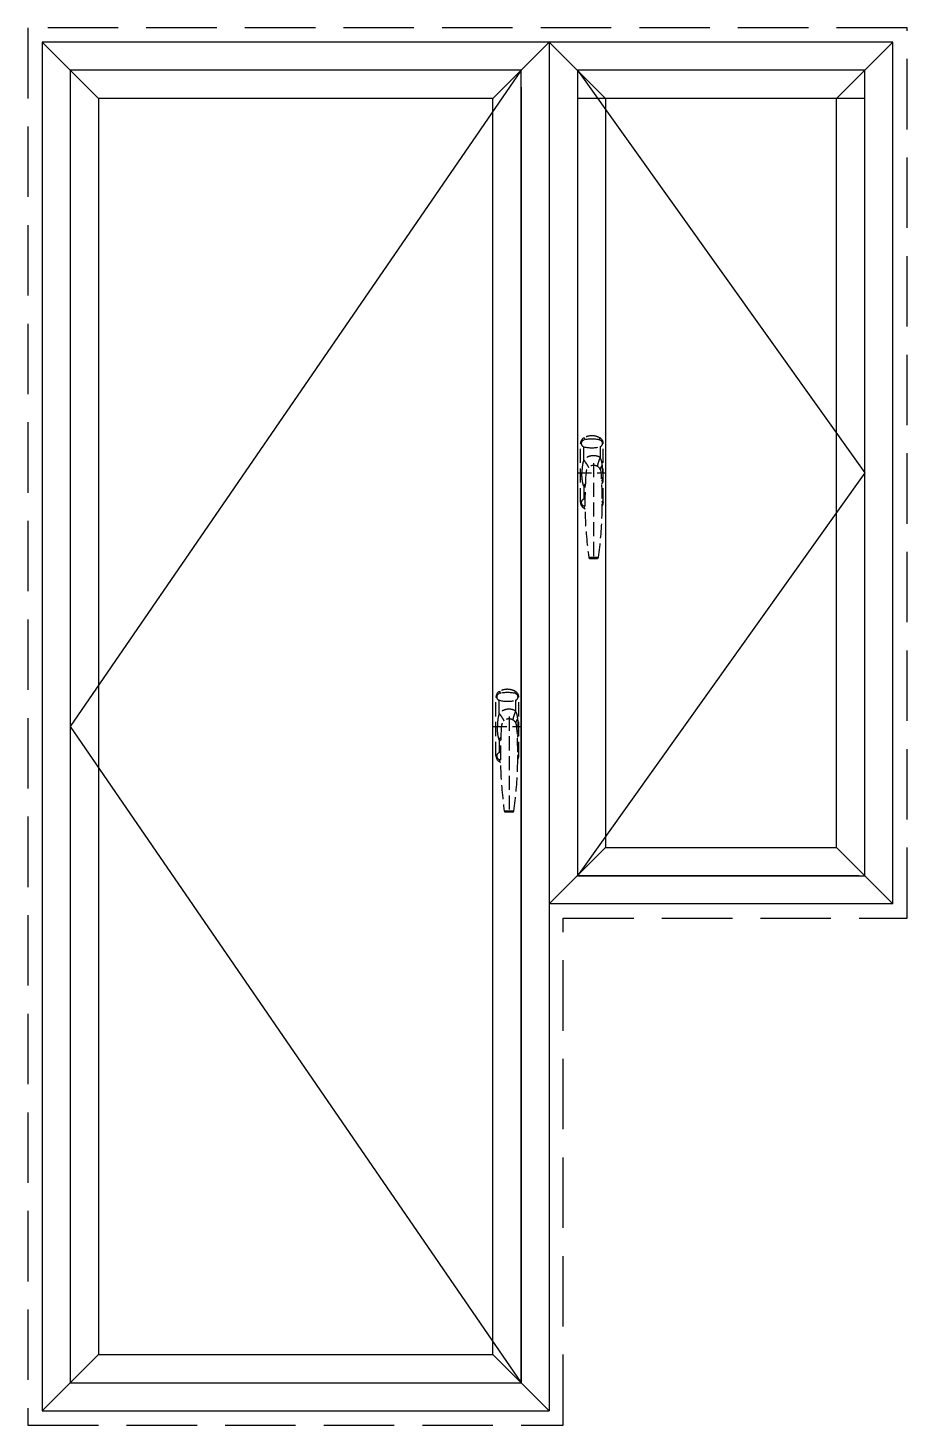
# Model space of a CAD drawing. Header units: millimetres. Extents: x 0 to 1560, y 0 to 2480.
import ezdxf

# ---------------------------------------------------------------- set-up
doc = ezdxf.new("R2010")
doc.units = ezdxf.units.MM
doc.linetypes.add('DASH', pattern=[0.35, 0.25, -0.1])
for name, color, linetype in [('Sunac_Gridline_Glass', 134, 'Continuous'), ('Sunac_HardWare', 13, 'Continuous'), ('Sunac_Wall', 2, 'DASH')]:
    doc.layers.add(name, color=color, linetype=linetype)

# ---------------------------------------------------------------- blocks, each defined once
blk = doc.blocks.new('zs')
at = {"layer": 'Sunac_HardWare', "linetype": 'DASH', "ltscale": 100}
for p, q in [((-44.5, -52), (-44.5, 52)), ((-4, -52), (-4, 52)), ((-38.8, 23.2), (-38.8, 46.6)), ((-9.7, 46.6), (-9.7, 27.5)), ((-50, 0), (0, 0)), ((-21.2, 17.6), (-21.2, -151.5)), ((-21.2, 4.5), (-21.2, -6.9)), ((-38.8, -23.2), (-38.8, -46.6)), ((-12.8, -150.2), (-29.7, -150.2)), ((-28.2, -151.5), (-14.3, -151.5))]:
    blk.add_line(p, q, dxfattribs=at)
for centre, radius, start, end in [((-32.5, 52), 12, 117.2796, 180), ((-37, 52.5), 6.15, 103.4197, 256.5803), ((-24.2, -0.9), 61.1, 76.5803, 103.4197), ((-24.2, 36), 30, 62.7204, 117.2796), ((-16, 52), 12, 0, 62.7204), ((-11.5, 52.5), 6.15, 283.4197, 76.5803), ((-24.2, 105.9), 61.1, 256.5803, 283.4197), ((674.3, -51.1), 710.9, 175.7976, 188.0138), ((-21.2, 0), 13.5, 4.2024, 175.7976), ((-716.7, -51.1), 710.9, 351.9862, 4.2024), ((-37, -52.5), 6.15, 103.4197, 256.5803), ((-24.2, -105.9), 61.1, 101.671, 103.4197), ((-32.5, -52), 12, 180, 242.7204), ((-24.2, 0.9), 61.1, 256.5803, 258.3531), ((-24.2, -36), 30, 242.7204, 245.8599), ((-11.5, -52.5), 6.15, 335.9077, 23.8655), ((-16, -52), 12, 327.1977, 0), ((-28.2, -150), 1.5, 188.0138, 270), ((-14.3, -150), 1.5, 270, 351.9862)]:
    blk.add_arc(centre, radius, start, end, dxfattribs=at)
for points in [[(-44.5, 52), (-44.4, 52.2), (-44.1, 52.4), (-43.7, 52.6), (-43.1, 52.8)], [(-38, 62.7), (-38, 62.5), (-38, 62.1), (-37.8, 61.6), (-37.5, 60.8), (-37.4, 60.4)], [(-37.4, 60.4), (-37.2, 59.9), (-36.7, 58.9)], [(-11.1, 60.4), (-11.3, 59.9), (-11.8, 58.9)], [(-10.5, 62.7), (-10.4, 62.5), (-10.5, 62.1), (-10.7, 61.6), (-11, 60.8), (-11.1, 60.4)], [(-4, 52), (-4.1, 52.2), (-4.3, 52.4), (-4.8, 52.6), (-5.4, 52.8)], [(-9.7, 27.5), (-11.7, 28.6), (-13.7, 29.4), (-15.8, 30), (-18, 30.5), (-20.1, 30.7), (-22.3, 30.7), (-24.5, 30.5), (-26.7, 30.1), (-28.9, 29.5), (-31, 28.6), (-33.1, 27.6), (-35.1, 26.3), (-37, 24.8), (-38.8, 23.2)], [(-9.7, 27.5), (-11, 24.3), (-12.1, 21.2), (-13.1, 18.3), (-13.8, 15.7), (-14.3, 13.5), (-14.5, 11.7)], [(-5.7, 13.8), (-6, 15.8), (-6.3, 17.7), (-6.6, 19.4), (-7, 21.1), (-7.5, 22.6), (-8, 24), (-8.5, 25.3), (-9.1, 26.4), (-9.7, 27.5)], [(-38.8, 23.2), (-39.4, 21.4), (-39.9, 19.5), (-40.4, 17.4), (-40.8, 15.3), (-41.1, 13.1), (-41.4, 10.8), (-41.6, 8.6), (-41.8, 6.4), (-41.9, 4.2), (-42, 2.1), (-42, 0)], [(-38.8, -23.2), (-39.4, -21.4), (-39.9, -19.5), (-40.4, -17.4), (-40.8, -15.3), (-41.1, -13.1), (-41.4, -10.8), (-41.6, -8.6), (-41.8, -6.4), (-41.9, -4.2), (-42, -2.1), (-42, 0)], [(-38.8, 23.2), (-36.9, 20.5), (-35.1, 18), (-33.5, 15.6), (-32.2, 13.4), (-31.1, 11.5), (-30.4, 9.9)], [(-5.7, 13.8), (-7.3, 11.9), (-8.4, 10.1), (-9, 8.4), (-9.2, 6.8), (-8.9, 5.4)], [(-4.9, 0), (-4.9, 1.9), (-5, 4), (-5.1, 6.2), (-5.2, 8.6), (-5.4, 11.1), (-5.7, 13.8)], [(-4.9, 0), (-4.9, -1.9), (-5, -4), (-5.1, -6.2), (-5.2, -8.6), (-5.4, -11.1), (-5.7, -13.8)], [(-44.5, -52), (-44.4, -52.2), (-44.1, -52.4), (-43.7, -52.6), (-43.1, -52.8)], [(-38, -62.7), (-38, -62.5), (-38, -62.1), (-37.8, -61.6), (-37.5, -60.8), (-37.4, -60.4)], [(-37.4, -60.4), (-37.2, -59.9), (-36.7, -58.9)], [(-4, -52), (-4.1, -52.2), (-4.3, -52.4), (-4.8, -52.6), (-5.4, -52.8)]]:
    blk.add_spline(points, degree=3, dxfattribs=at)
for points, knots in [([(-38.8, -23.2), (-38.2, -22.3), (-37.2, -21), (-36.2, -19.6), (-35.9, -19.2)], [0, 0, 0, 0, 2.20078, 3.297346, 3.297346, 3.297346, 3.297346]), ([(-36.2, -25.6), (-36.5, -25.3), (-37.4, -24.6), (-38.2, -23.7), (-38.8, -23.2)], [18.819968, 18.819968, 18.819968, 18.819968, 19.570774, 21.20105, 21.20105, 21.20105, 21.20105]), ([(-5.7, -13.8), (-5.8, -14.5), (-5.9, -15.8), (-6.2, -17.6), (-6.5, -18.7), (-6.6, -19.2)], [0, 0, 0, 0, 1.320348, 2.58877, 3.659728, 3.659728, 3.659728, 3.659728])]:
    blk.add_open_spline(points, degree=3, knots=knots, dxfattribs=at)
blk.add_open_spline([(-5.7, -13.8), (-6.1, -13.3), (-6.5, -12.9), (-6.9, -12.4)], degree=3, dxfattribs=at)

msp = doc.modelspace()

# ---------------------------------------------------------------- linework, layer by layer
at = {"layer": 'Sunac_Gridline_Glass', "ltscale": 10}
for p, q in [((25, 2455), (125, 2355)), ((925, 2455), (1025, 2355)), ((1535, 2455), (1435, 2355)), ((1025, 1025), (925, 925)), ((1435, 1025), (1535, 925)), ((125, 125), (25, 25)), ((825, 125), (925, 25))]:
    msp.add_line(p, q, dxfattribs=at)
at = {"layer": 'Sunac_Gridline_Glass', "lineweight": -3}
for points in [[(1535, 925), (1535, 2455), (25, 2455), (25, 25), (925, 25)], [(875, 2405), (75, 2405), (75, 75), (875, 75)], [(1485, 975), (1485, 2355), (975, 2355)]]:
    msp.add_lwpolyline(points, dxfattribs=at)
at = {"layer": 'Sunac_Gridline_Glass', "elevation": 0}
for points in [[(875, 2405), (925, 2455)], [(925, 2455), (925, 25)], [(925, 2455), (925, 1025)], [(875, 2405), (75, 1240), (875, 75)], [(875, 2405), (825, 2355)], [(875, 2375), (875, 75)], [(975, 2375), (975, 975)], [(975, 2375), (975, 975)], [(1475, 975), (975, 975)], [(1475, 975), (975, 975)], [(1535, 925), (925, 925)]]:
    msp.add_lwpolyline(points, dxfattribs=at)
for points in [[(875, 2405), (75, 2405), (75, 75), (875, 75)], [(825, 2355), (125, 2355), (125, 125), (825, 125)]]:
    msp.add_lwpolyline(points, close=True, dxfattribs=at)
at = {"layer": 'Sunac_Gridline_Glass'}
for points in [[(1485, 2405), (975, 2405), (975, 975), (1485, 975)], [(1435, 2355), (1025, 2355), (1025, 1025), (1435, 1025)]]:
    msp.add_lwpolyline(points, close=True, dxfattribs=at)
at = {"layer": 'Sunac_Gridline_Glass', "ltscale": 500, "elevation": 0}
msp.add_lwpolyline([(975, 2405), (1485, 1690), (975, 975)], dxfattribs=at)
at = {"layer": 'Sunac_Wall', "lineweight": -3, "ltscale": 500}
msp.add_lwpolyline([(1560, 900), (1560, 2480), (0, 2480), (0, 0), (950, 0), (950, 900)], close=True, dxfattribs=at)

# ---------------------------------------------------------------- block references
at = {"layer": 'Sunac_HardWare'}
for p in [(1025, 1690, 0), (875, 1240, 0)]:
    msp.add_blockref('zs', p, dxfattribs=at)

doc.saveas('drawing.dxf')
